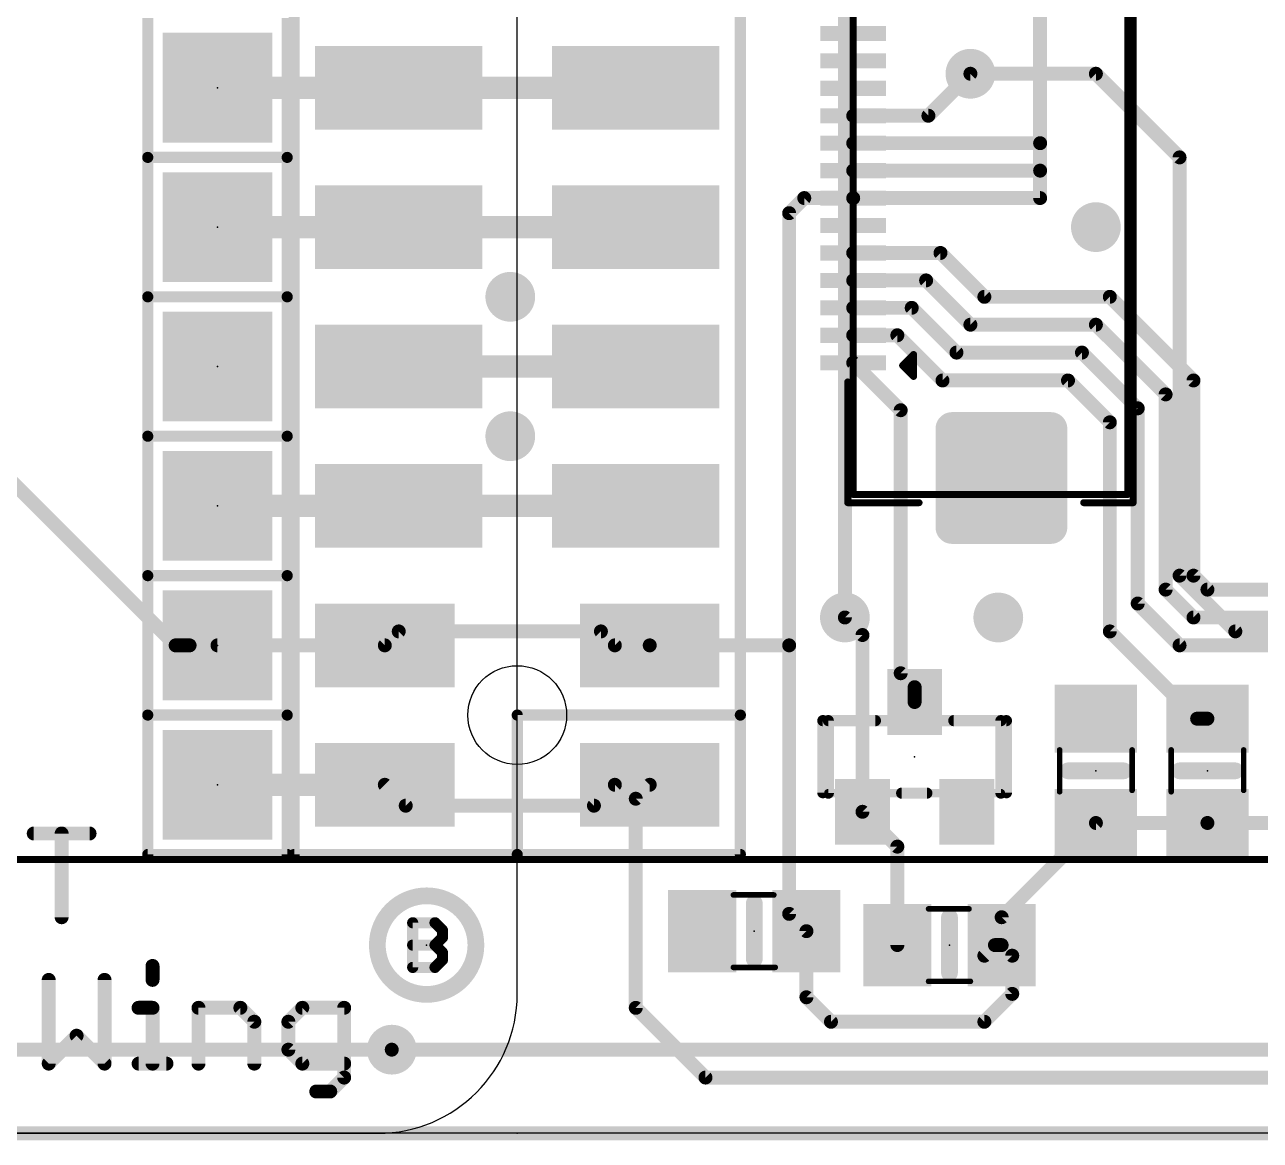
# Model space of a CAD drawing. Extents: x -7.8 to 82.2, y -8.5 to 61.7.
# Drawn here: x 18.08 to 40.59, y -0.13 to 20.2 of the extents above; entities that cross this region are included whole.
import ezdxf

# ---------------------------------------------------------------- set-up
doc = ezdxf.new("R2010")
doc.units = 0
for name, color, linetype in [('1', 12, 'CONTINUOUS'), ('16', 132, 'CONTINUOUS'), ('18', 110, 'CONTINUOUS'), ('20', 53, 'CONTINUOUS'), ('21', 40, 'CONTINUOUS'), ('22', 6, 'CONTINUOUS'), ('23', 40, 'CONTINUOUS'), ('51', 253, 'CONTINUOUS')]:
    doc.layers.add(name, color=color, linetype=linetype)

# ---------------------------------------------------------------- blocks, each defined once
blk = doc.blocks.new('RECT')
blk.add_solid([(-0.5, -0.5), (0.5, -0.5), (-0.5, 0.5), (0.5, 0.5)])
blk = doc.blocks.new('RECT384000X384000R25')
at = {"const_width": 0.3}
blk.add_lwpolyline([(1.05, -0.9), (1.05, 0.9, 0.4142), (0.9, 1.05), (-0.9, 1.05, 0.4142), (-1.05, 0.9), (-1.05, -0.9, 0.4142), (-0.9, -1.05), (0.9, -1.05, 0.4142)], format="xyb", close=True, dxfattribs=at)
blk.add_solid([(-0.9254, -0.9254), (0.9254, -0.9254), (-0.9254, 0.9254), (0.9254, 0.9254)])
blk = doc.blocks.new('ROUNDV')
at = {"const_width": 0.5}
blk.add_lwpolyline([(0, -0.25, 1), (0, 0.25, 1), (0, -0.25)], format="xyb", dxfattribs=at)

msp = doc.modelspace()

# ---------------------------------------------------------------- linework, layer by layer
at = {"layer": '1'}
for points, const_width in [([(36.576, 18.039), (36.576, 33.528)], 0.254), ([(34.541, 18.539), (35.306, 19.304)], 0.254), ([(21.59, 19.05), (24.892, 19.05)], 0.4064), ([(24.892, 18.923), (24.892, 19.05)], 0.4064), ([(29.21, 19.05), (25.781, 19.05)], 0.4064), ([(25.781, 19.05), (25.781, 18.923)], 0.4064), ([(25.781, 18.923), (24.892, 18.923)], 0.4064), ([(33.171, 18.539), (34.541, 18.539)], 0.254), ([(33.171, 18.039), (36.576, 18.039)], 0.254), ([(36.576, 18.039), (36.576, 17.539)], 0.254), ([(33.171, 17.539), (36.576, 17.539)], 0.254), ([(36.576, 17.539), (36.576, 17.039)], 0.254), ([(32.279, 17.039), (32.004, 16.764)], 0.254), ([(33.171, 17.039), (32.279, 17.039)], 0.254), ([(33.171, 17.039), (36.576, 17.039)], 0.254), ([(32.004, 16.764), (32.004, 8.89)], 0.254), ([(21.59, 16.51), (24.892, 16.51)], 0.4064), ([(24.892, 16.51), (29.21, 16.51)], 0.4064), ([(33.171, 16.039), (34.761, 16.039)], 0.254), ([(34.761, 16.039), (35.56, 15.24)], 0.254), ([(33.171, 15.539), (34.499, 15.539)], 0.254), ([(34.499, 15.539), (35.306, 14.732)], 0.254), ([(35.56, 15.24), (37.846, 15.24)], 0.254), ([(37.846, 15.24), (39.37, 13.716)], 0.254), ([(33.171, 15.039), (34.237, 15.039)], 0.254), ([(34.237, 15.039), (35.052, 14.224)], 0.254), ([(35.306, 14.732), (37.592, 14.732)], 0.254), ([(37.592, 14.732), (38.862, 13.462)], 0.254), ([(33.171, 14.539), (33.975, 14.539)], 0.254), ([(33.975, 14.539), (34.798, 13.716)], 0.254), ([(35.052, 14.224), (37.338, 14.224)], 0.254), ([(37.338, 14.224), (38.354, 13.208)], 0.254), ([(24.892, 13.97), (29.21, 13.97)], 0.4064), ([(33.171, 14.039), (34.036, 13.174)], 0.254), ([(34.798, 13.716), (37.084, 13.716)], 0.254), ([(37.084, 13.716), (37.846, 12.954)], 0.254), ([(39.37, 13.716), (39.37, 10.16)], 0.254), ([(38.862, 13.462), (38.862, 9.906)], 0.254), ([(20.828, 8.89), (16.444, 13.274)], 0.254), ([(34.036, 13.174), (34.036, 8.382)], 0.254), ([(38.354, 13.208), (38.354, 9.652)], 0.254), ([(37.846, 12.954), (37.846, 9.144)], 0.254), ([(21.59, 11.43), (24.892, 11.43)], 0.4064), ([(24.892, 11.43), (29.21, 11.43)], 0.4064), ([(39.37, 10.16), (39.624, 9.906)], 0.254), ([(38.862, 9.906), (39.37, 9.398)], 0.254), ([(39.624, 9.906), (41.402, 9.906)], 0.254), ([(38.354, 9.652), (39.116, 8.89)], 0.254), ([(33.34, 9.078), (33.02, 9.398)], 0.254), ([(39.37, 9.398), (41.148, 9.398)], 0.254), ([(24.638, 8.89), (24.892, 9.144)], 0.254), ([(24.892, 9.144), (28.575, 9.144)], 0.254), ([(28.575, 9.144), (28.829, 8.89)], 0.254), ([(37.846, 9.144), (39.436, 7.554)], 0.254), ([(20.828, 8.89), (21.082, 8.89)], 0.254), ([(21.59, 8.89), (21.082, 8.89)], 0.4064), ([(21.59, 8.89), (24.638, 8.89)], 0.254), ([(28.829, 8.89), (29.464, 8.89)], 0.254), ([(29.464, 8.89), (32.004, 8.89)], 0.254), ([(32.004, 8.89), (32.004, 3.998)], 0.254), ([(33.34, 5.858), (33.34, 9.078)], 0.254), ([(39.116, 8.89), (40.894, 8.89)], 0.254), ([(34.036, 8.382), (34.29, 8.128)], 0.254), ([(34.29, 8.128), (34.29, 7.858)], 0.254), ([(39.436, 7.554), (39.624, 7.554)], 0.254), ([(21.59, 6.35), (24.638, 6.35)], 0.4064), ([(24.638, 6.35), (25.019, 5.969)], 0.254), ([(28.448, 5.969), (28.829, 6.35)], 0.254), ([(28.829, 6.35), (29.464, 6.35)], 0.254), ([(29.21, 6.096), (29.464, 6.35)], 0.254), ([(25.019, 5.969), (28.448, 5.969)], 0.254), ([(29.21, 2.286), (29.21, 6.096)], 0.254), ([(33.34, 5.858), (33.975, 5.223)], 0.254), ([(37.592, 5.654), (35.875, 3.937)], 0.254), ([(37.592, 5.654), (39.624, 5.654)], 0.254), ([(39.624, 5.654), (41.656, 5.654)], 0.254), ([(33.975, 5.223), (33.975, 3.429)], 0.254), ([(32.004, 3.998), (32.319, 3.683)], 0.254), ([(35.875, 3.937), (35.875, 3.429)], 0.254), ([(32.319, 3.683), (32.319, 2.479)], 0.254), ([(35.56, 3.236), (35.753, 3.429)], 0.254), ([(35.753, 3.429), (35.875, 3.429)], 0.254), ([(36.068, 3.236), (35.875, 3.429)], 0.254), ([(36.068, 2.54), (36.068, 3.236)], 0.254), ([(32.319, 2.479), (32.766, 2.032)], 0.254), ([(35.56, 2.032), (36.068, 2.54)], 0.254), ([(29.21, 2.286), (30.48, 1.016)], 0.254), ([(32.766, 2.032), (35.56, 2.032)], 0.254), ([(15.24, 1.524), (24.765, 1.524)], 0.254), ([(30.48, 1.016), (55.88, 1.016)], 0.254), ([(0, 0), (64.77, 0)], 0.254)]:
    msp.add_lwpolyline(points, dxfattribs=dict(at, const_width=const_width))
for points, const_width in [([(35.3509, 19.2591, 1), (35.2611, 19.3489)], 0.127), ([(21.59, 19.1516, 1), (21.59, 18.9484)], 0.2032), ([(24.9936, 19.05, 1), (24.7904, 19.05)], 0.2032), ([(24.892, 18.9484, 1), (24.892, 19.1516)], 0.2032), ([(25.781, 19.1516, 1), (25.781, 18.9484)], 0.2032), ([(25.8826, 19.05, 1), (25.6794, 19.05)], 0.2032), ([(29.21, 18.9484, 1), (29.21, 19.1516)], 0.2032), ([(24.892, 19.0246, 1), (24.892, 18.8214)], 0.2032), ([(24.7904, 18.923, 1), (24.9936, 18.923)], 0.2032), ([(25.6794, 18.923, 1), (25.8826, 18.923)], 0.2032), ([(25.781, 18.8214, 1), (25.781, 19.0246)], 0.2032), ([(33.171, 18.6025, 1), (33.171, 18.4755)], 0.127), ([(34.4961, 18.5839, 1), (34.5859, 18.4941)], 0.127), ([(34.541, 18.4755, 1), (34.541, 18.6025)], 0.127), ([(33.171, 18.1025, 1), (33.171, 17.9755)], 0.127), ([(36.6395, 18.039, 1), (36.5125, 18.039)], 0.127), ([(36.5125, 18.039, 1), (36.6395, 18.039)], 0.127), ([(36.576, 17.9755, 1), (36.576, 18.1025)], 0.127), ([(33.171, 17.6025, 1), (33.171, 17.4755)], 0.127), ([(36.6395, 17.539, 1), (36.5125, 17.539)], 0.127), ([(36.5125, 17.539, 1), (36.6395, 17.539)], 0.127), ([(36.576, 17.4755, 1), (36.576, 17.6025)], 0.127), ([(32.279, 17.1025, 1), (32.279, 16.9755)], 0.127), ([(32.3239, 16.9941, 1), (32.2341, 17.0839)], 0.127), ([(33.171, 17.1025, 1), (33.171, 16.9755)], 0.127), ([(33.171, 16.9755, 1), (33.171, 17.1025)], 0.127), ([(36.576, 16.9755, 1), (36.576, 17.1025)], 0.127), ([(32.0675, 16.764, 1), (31.9405, 16.764)], 0.127), ([(36.5125, 17.039, 1), (36.6395, 17.039)], 0.127), ([(21.59, 16.6116, 1), (21.59, 16.4084)], 0.2032), ([(24.892, 16.6116, 1), (24.892, 16.4084)], 0.2032), ([(24.892, 16.4084, 1), (24.892, 16.6116)], 0.2032), ([(29.21, 16.4084, 1), (29.21, 16.6116)], 0.2032), ([(31.9591, 16.8089, 1), (32.0489, 16.7191)], 0.127), ([(33.171, 16.1025, 1), (33.171, 15.9755)], 0.127), ([(34.8059, 16.0839, 1), (34.7161, 15.9941)], 0.127), ([(34.761, 15.9755, 1), (34.761, 16.1025)], 0.127), ([(33.171, 15.6025, 1), (33.171, 15.4755)], 0.127), ([(34.5439, 15.5839, 1), (34.4541, 15.4941)], 0.127), ([(34.499, 15.4755, 1), (34.499, 15.6025)], 0.127), ([(35.56, 15.3035, 1), (35.56, 15.1765)], 0.127), ([(35.5151, 15.1951, 1), (35.6049, 15.2849)], 0.127), ([(37.8909, 15.2849, 1), (37.8011, 15.1951)], 0.127), ([(37.846, 15.1765, 1), (37.846, 15.3035)], 0.127), ([(33.171, 15.1025, 1), (33.171, 14.9755)], 0.127), ([(34.2819, 15.0839, 1), (34.1921, 14.9941)], 0.127), ([(34.237, 14.9755, 1), (34.237, 15.1025)], 0.127), ([(35.306, 14.7955, 1), (35.306, 14.6685)], 0.127), ([(37.6369, 14.7769, 1), (37.5471, 14.6871)], 0.127), ([(37.592, 14.6685, 1), (37.592, 14.7955)], 0.127), ([(33.171, 14.6025, 1), (33.171, 14.4755)], 0.127), ([(34.0199, 14.5839, 1), (33.9301, 14.4941)], 0.127), ([(33.975, 14.4755, 1), (33.975, 14.6025)], 0.127), ([(35.2611, 14.6871, 1), (35.3509, 14.7769)], 0.127), ([(35.052, 14.2875, 1), (35.052, 14.1605)], 0.127), ([(35.0071, 14.1791, 1), (35.0969, 14.2689)], 0.127), ([(37.3829, 14.2689, 1), (37.2931, 14.1791)], 0.127), ([(37.338, 14.1605, 1), (37.338, 14.2875)], 0.127), ([(24.892, 14.0716, 1), (24.892, 13.8684)], 0.2032), ([(29.21, 13.8684, 1), (29.21, 14.0716)], 0.2032), ([(33.2159, 14.0839, 1), (33.1261, 13.9941)], 0.127), ([(34.798, 13.7795, 1), (34.798, 13.6525)], 0.127), ([(34.7531, 13.6711, 1), (34.8429, 13.7609)], 0.127), ([(37.1289, 13.7609, 1), (37.0391, 13.6711)], 0.127), ([(37.084, 13.6525, 1), (37.084, 13.7795)], 0.127), ([(39.4335, 13.716, 1), (39.3065, 13.716)], 0.127), ([(39.3251, 13.6711, 1), (39.4149, 13.7609)], 0.127), ([(38.9255, 13.462, 1), (38.7985, 13.462)], 0.127), ([(38.8171, 13.4171, 1), (38.9069, 13.5069)], 0.127), ([(34.0995, 13.174, 1), (33.9725, 13.174)], 0.127), ([(33.9911, 13.1291, 1), (34.0809, 13.2189)], 0.127), ([(38.4175, 13.208, 1), (38.2905, 13.208)], 0.127), ([(38.3091, 13.1631, 1), (38.3989, 13.2529)], 0.127), ([(37.9095, 12.954, 1), (37.7825, 12.954)], 0.127), ([(37.8011, 12.9091, 1), (37.8909, 12.9989)], 0.127), ([(21.59, 11.5316, 1), (21.59, 11.3284)], 0.2032), ([(24.892, 11.5316, 1), (24.892, 11.3284)], 0.2032), ([(24.892, 11.3284, 1), (24.892, 11.5316)], 0.2032), ([(29.21, 11.3284, 1), (29.21, 11.5316)], 0.2032), ([(39.4149, 10.2049, 1), (39.3251, 10.1151)], 0.127), ([(39.3065, 10.16, 1), (39.4335, 10.16)], 0.127), ([(38.9069, 9.9509, 1), (38.8171, 9.8611)], 0.127), ([(38.7985, 9.906, 1), (38.9255, 9.906)], 0.127), ([(39.624, 9.9695, 1), (39.624, 9.8425)], 0.127), ([(39.5791, 9.8611, 1), (39.6689, 9.9509)], 0.127), ([(38.3989, 9.6969, 1), (38.3091, 9.6071)], 0.127), ([(38.2905, 9.652, 1), (38.4175, 9.652)], 0.127), ([(33.0649, 9.4429, 1), (32.9751, 9.3531)], 0.127), ([(39.37, 9.4615, 1), (39.37, 9.3345)], 0.127), ([(39.3251, 9.3531, 1), (39.4149, 9.4429)], 0.127), ([(24.892, 9.2075, 1), (24.892, 9.0805)], 0.127), ([(24.9369, 9.0991, 1), (24.8471, 9.1889)], 0.127), ([(28.6199, 9.1889, 1), (28.5301, 9.0991)], 0.127), ([(28.575, 9.0805, 1), (28.575, 9.2075)], 0.127), ([(37.8909, 9.1889, 1), (37.8011, 9.0991)], 0.127), ([(20.828, 8.9535, 1), (20.828, 8.8265)], 0.127), ([(21.082, 8.9916, 1), (21.082, 8.7884)], 0.2032), ([(21.082, 8.8265, 1), (21.082, 8.9535)], 0.127), ([(21.59, 8.9535, 1), (21.59, 8.8265)], 0.127), ([(21.59, 8.7884, 1), (21.59, 8.9916)], 0.2032), ([(24.638, 8.8265, 1), (24.638, 8.9535)], 0.127), ([(28.829, 8.9535, 1), (28.829, 8.8265)], 0.127), ([(29.464, 8.9535, 1), (29.464, 8.8265)], 0.127), ([(29.464, 8.8265, 1), (29.464, 8.9535)], 0.127), ([(32.0675, 8.89, 1), (31.9405, 8.89)], 0.127), ([(32.004, 8.8265, 1), (32.004, 8.9535)], 0.127), ([(33.4035, 9.078, 1), (33.2765, 9.078)], 0.127), ([(33.2951, 9.0331, 1), (33.3849, 9.1229)], 0.127), ([(37.7825, 9.144, 1), (37.9095, 9.144)], 0.127), ([(39.116, 8.9535, 1), (39.116, 8.8265)], 0.127), ([(20.7831, 8.8451, 1), (20.8729, 8.9349)], 0.127), ([(24.5931, 8.9349, 1), (24.6829, 8.8451)], 0.127), ([(28.7841, 8.8451, 1), (28.8739, 8.9349)], 0.127), ([(31.9405, 8.89, 1), (32.0675, 8.89)], 0.127), ([(39.0711, 8.8451, 1), (39.1609, 8.9349)], 0.127), ([(34.0809, 8.4269, 1), (33.9911, 8.3371)], 0.127), ([(33.9725, 8.382, 1), (34.0995, 8.382)], 0.127), ([(34.3535, 8.128, 1), (34.2265, 8.128)], 0.127), ([(34.2451, 8.0831, 1), (34.3349, 8.1729)], 0.127), ([(34.2265, 7.858, 1), (34.3535, 7.858)], 0.127), ([(39.436, 7.6175, 1), (39.436, 7.4905)], 0.127), ([(39.3911, 7.5091, 1), (39.4809, 7.5989)], 0.127), ([(39.624, 7.4905, 1), (39.624, 7.6175)], 0.127), ([(21.59, 6.4516, 1), (21.59, 6.2484)], 0.2032), ([(24.638, 6.2484, 1), (24.638, 6.4516)], 0.2032), ([(24.6829, 6.3949, 1), (24.5931, 6.3051)], 0.127), ([(28.829, 6.4135, 1), (28.829, 6.2865)], 0.127), ([(28.8739, 6.3051, 1), (28.7841, 6.3949)], 0.127), ([(29.5089, 6.3051, 1), (29.4191, 6.3949)], 0.127), ([(29.464, 6.2865, 1), (29.464, 6.4135)], 0.127), ([(25.019, 6.0325, 1), (25.019, 5.9055)], 0.127), ([(24.9741, 5.9241, 1), (25.0639, 6.0139)], 0.127), ([(28.4031, 6.0139, 1), (28.4929, 5.9241)], 0.127), ([(28.448, 5.9055, 1), (28.448, 6.0325)], 0.127), ([(29.2735, 6.096, 1), (29.1465, 6.096)], 0.127), ([(29.1651, 6.1409, 1), (29.2549, 6.0511)], 0.127), ([(33.3849, 5.9029, 1), (33.2951, 5.8131)], 0.127), ([(33.2765, 5.858, 1), (33.4035, 5.858)], 0.127), ([(37.592, 5.7175, 1), (37.592, 5.5905)], 0.127), ([(37.6369, 5.6091, 1), (37.5471, 5.6989)], 0.127), ([(39.624, 5.7175, 1), (39.624, 5.5905)], 0.127), ([(39.624, 5.5905, 1), (39.624, 5.7175)], 0.127), ([(34.0385, 5.223, 1), (33.9115, 5.223)], 0.127), ([(33.9301, 5.1781, 1), (34.0199, 5.2679)], 0.127), ([(32.0489, 4.0429, 1), (31.9591, 3.9531)], 0.127), ([(31.9405, 3.998, 1), (32.0675, 3.998)], 0.127), ([(35.9385, 3.937, 1), (35.8115, 3.937)], 0.127), ([(35.8301, 3.9819, 1), (35.9199, 3.8921)], 0.127), ([(32.3825, 3.683, 1), (32.2555, 3.683)], 0.127), ([(32.2741, 3.6381, 1), (32.3639, 3.7279)], 0.127), ([(33.9115, 3.429, 1), (34.0385, 3.429)], 0.127), ([(35.753, 3.4925, 1), (35.753, 3.3655)], 0.127), ([(35.7979, 3.3841, 1), (35.7081, 3.4739)], 0.127), ([(35.9199, 3.4739, 1), (35.8301, 3.3841)], 0.127), ([(35.8115, 3.429, 1), (35.9385, 3.429)], 0.127), ([(35.875, 3.3655, 1), (35.875, 3.4925)], 0.127), ([(35.5151, 3.2809, 1), (35.6049, 3.1911)], 0.127), ([(36.1315, 3.236, 1), (36.0045, 3.236)], 0.127), ([(36.0231, 3.1911, 1), (36.1129, 3.2809)], 0.127), ([(32.3639, 2.5239, 1), (32.2741, 2.4341)], 0.127), ([(32.2555, 2.479, 1), (32.3825, 2.479)], 0.127), ([(36.0045, 2.54, 1), (36.1315, 2.54)], 0.127), ([(36.1129, 2.4951, 1), (36.0231, 2.5849)], 0.127), ([(29.2549, 2.3309, 1), (29.1651, 2.2411)], 0.127), ([(29.1465, 2.286, 1), (29.2735, 2.286)], 0.127), ([(32.766, 2.0955, 1), (32.766, 1.9685)], 0.127), ([(32.7211, 1.9871, 1), (32.8109, 2.0769)], 0.127), ([(35.5151, 2.0769, 1), (35.6049, 1.9871)], 0.127), ([(35.56, 1.9685, 1), (35.56, 2.0955)], 0.127), ([(24.765, 1.4605, 1), (24.765, 1.5875)], 0.127), ([(30.48, 1.0795, 1), (30.48, 0.9525)], 0.127), ([(30.4351, 0.9711, 1), (30.5249, 1.0609)], 0.127)]:
    msp.add_lwpolyline(points, format="xyb", dxfattribs=dict(at, const_width=const_width))
at = {"layer": '16', "const_width": 0.254}
for points in [[(33.02, 22.098), (33.02, 9.398)], [(35.306, 19.304), (37.592, 19.304)], [(37.592, 19.304), (39.116, 17.78)], [(39.116, 17.78), (39.116, 10.16)], [(39.116, 10.16), (40.132, 9.144)], [(40.132, 9.144), (50.292, 9.144)], [(24.765, 1.524), (55.626, 1.524)], [(0, 0), (64.77, 0)]]:
    msp.add_lwpolyline(points, dxfattribs=at)
at = {"layer": '16', "const_width": 0.127}
for points in [[(35.306, 19.3675, 1), (35.306, 19.2405)], [(37.6369, 19.3489, 1), (37.5471, 19.2591)], [(37.592, 19.2405, 1), (37.592, 19.3675)], [(39.1795, 17.78, 1), (39.0525, 17.78)], [(39.0711, 17.7351, 1), (39.1609, 17.8249)], [(39.1609, 10.2049, 1), (39.0711, 10.1151)], [(39.0525, 10.16, 1), (39.1795, 10.16)], [(32.9565, 9.398, 1), (33.0835, 9.398)], [(40.132, 9.2075, 1), (40.132, 9.0805)], [(40.0871, 9.0991, 1), (40.1769, 9.1889)], [(24.765, 1.5875, 1), (24.765, 1.4605)]]:
    msp.add_lwpolyline(points, format="xyb", dxfattribs=at)
at = {"layer": '20'}
msp.add_line((62.23, 0), (2.54, 0), dxfattribs=at)
msp.add_circle((27.051, 7.62), 0.9, dxfattribs=at)
at = {"layer": '21'}
for p, q in [((27.051, 2.54), (27.051, 48.26)), ((6.731, 0), (24.511, 0))]:
    msp.add_line(p, q, dxfattribs=at)
for points, const_width in [([(22.987, 5.08), (22.987, 45.72)], 0.2032), ([(31.115, 45.72), (31.115, 7.62)], 0.2032), ([(38.271, 11.489), (38.271, 41.089)], 0.127), ([(20.32, 17.78), (20.32, 20.32)], 0.2032), ([(22.86, 20.32), (22.86, 17.78)], 0.2032), ([(20.32, 15.24), (20.32, 17.78)], 0.2032), ([(20.32, 17.78), (22.86, 17.78)], 0.2032), ([(22.86, 17.78), (20.32, 17.78)], 0.2032), ([(22.86, 17.78), (22.86, 15.24)], 0.2032), ([(20.32, 12.7), (20.32, 15.24)], 0.2032), ([(20.32, 15.24), (22.86, 15.24)], 0.2032), ([(22.86, 15.24), (20.32, 15.24)], 0.2032), ([(22.86, 15.24), (22.86, 12.7)], 0.2032), ([(33.071, 13.689), (33.071, 11.489)], 0.127), ([(20.32, 12.7), (22.86, 12.7)], 0.2032), ([(20.32, 10.16), (20.32, 12.7)], 0.2032), ([(22.86, 12.7), (20.32, 12.7)], 0.2032), ([(22.86, 12.7), (22.86, 10.16)], 0.2032), ([(33.071, 11.489), (34.371, 11.489)], 0.127), ([(37.371, 11.489), (38.271, 11.489)], 0.127), ([(20.32, 10.16), (22.86, 10.16)], 0.2032), ([(20.32, 7.62), (20.32, 10.16)], 0.2032), ([(22.86, 10.16), (20.32, 10.16)], 0.2032), ([(22.86, 10.16), (22.86, 7.62)], 0.2032), ([(20.32, 7.62), (22.86, 7.62)], 0.2032), ([(20.32, 5.08), (20.32, 7.62)], 0.2032), ([(22.86, 7.62), (20.32, 7.62)], 0.2032), ([(22.86, 7.62), (22.86, 5.08)], 0.2032), ([(27.051, 5.08), (27.051, 7.62)], 0.2032), ([(27.051, 7.62), (31.115, 7.62)], 0.2032), ([(31.115, 7.62), (31.115, 5.08)], 0.2032), ([(32.6176, 6.2056), (32.6176, 7.5184)], 0.2032), ([(32.6176, 7.5184), (33.5764, 7.5184)], 0.2032), ([(35.0036, 7.5184), (35.9624, 7.5184)], 0.2032), ([(35.9624, 7.5184), (35.9624, 6.2056)], 0.2032), ([(37.084, 6.604), (38.1, 6.604)], 0.3048), ([(39.116, 6.604), (40.132, 6.604)], 0.3048), ([(34.5124, 6.1976), (34.0536, 6.1976)], 0.2032), ([(18.2427, 5.4623), (19.2595, 5.4623)], 0.254), ([(18.7511, 3.937), (18.7511, 5.4623)], 0.254), ([(22.86, 5.08), (20.32, 5.08)], 0.2032), ([(27.051, 5.08), (22.987, 5.08)], 0.2032), ([(31.115, 5.08), (27.051, 5.08)], 0.2032), ([(31.369, 3.175), (31.369, 4.191)], 0.3048), ([(34.925, 2.921), (34.925, 3.937)], 0.3048), ([(25.146, 3.0226), (25.146, 3.8361)], 0.2032), ([(25.146, 3.8361), (25.5527, 3.8361)], 0.2032), ([(25.5527, 3.8361), (25.6883, 3.7005)], 0.2032), ([(25.6883, 3.5649), (25.5527, 3.4293)], 0.2032), ([(25.6883, 3.7005), (25.6883, 3.5649)], 0.2032), ([(25.146, 3.4293), (25.5527, 3.4293)], 0.2032), ([(25.5527, 3.4293), (25.6883, 3.2938)], 0.2032), ([(25.6883, 3.2938), (25.6883, 3.1582)], 0.2032), ([(20.4069, 3.0495), (20.4069, 2.7953)], 0.254), ([(25.6883, 3.1582), (25.5527, 3.0226)], 0.2032), ([(25.5527, 3.0226), (25.146, 3.0226)], 0.2032), ([(18.5155, 2.7953), (18.5155, 1.27)], 0.254), ([(19.5324, 1.27), (19.5324, 2.7953)], 0.254), ([(20.1527, 2.2869), (20.4069, 2.2869)], 0.254), ([(20.4069, 2.2869), (20.4069, 1.27)], 0.254), ([(21.2441, 1.27), (21.2441, 2.2869)], 0.254), ([(21.2441, 2.2869), (22.0068, 2.2869)], 0.254), ([(22.0068, 2.2869), (22.261, 2.0327)], 0.254), ([(23.1355, 2.2869), (22.8813, 2.0327)], 0.254), ([(23.8981, 2.2869), (23.1355, 2.2869)], 0.254), ([(23.8981, 1.0158), (23.8981, 2.2869)], 0.254), ([(22.261, 2.0327), (22.261, 1.27)], 0.254), ([(22.8813, 2.0327), (22.8813, 1.5242)], 0.254), ([(18.5155, 1.27), (19.0239, 1.7784)], 0.254), ([(19.0239, 1.7784), (19.5324, 1.27)], 0.254), ([(22.8813, 1.5242), (23.1355, 1.27)], 0.254), ([(20.1527, 1.27), (20.6611, 1.27)], 0.254), ([(23.1355, 1.27), (23.8981, 1.27)], 0.254), ([(23.6439, 0.7616), (23.8981, 1.0158)], 0.254), ([(23.3897, 0.7616), (23.6439, 0.7616)], 0.254)]:
    msp.add_lwpolyline(points, dxfattribs=dict(at, const_width=const_width))
for points, const_width in [([(20.3708, 17.78, 1), (20.2692, 17.78)], 0.1016), ([(20.32, 17.8308, 1), (20.32, 17.7292)], 0.1016), ([(20.32, 17.8308, 1), (20.32, 17.7292)], 0.1016), ([(20.2692, 17.78, 1), (20.3708, 17.78)], 0.1016), ([(22.9108, 17.78, 1), (22.8092, 17.78)], 0.1016), ([(22.8092, 17.78, 1), (22.9108, 17.78)], 0.1016), ([(22.86, 17.7292, 1), (22.86, 17.8308)], 0.1016), ([(22.86, 17.7292, 1), (22.86, 17.8308)], 0.1016), ([(20.3708, 15.24, 1), (20.2692, 15.24)], 0.1016), ([(20.32, 15.2908, 1), (20.32, 15.1892)], 0.1016), ([(20.32, 15.2908, 1), (20.32, 15.1892)], 0.1016), ([(22.9108, 15.24, 1), (22.8092, 15.24)], 0.1016), ([(22.86, 15.1892, 1), (22.86, 15.2908)], 0.1016), ([(22.86, 15.1892, 1), (22.86, 15.2908)], 0.1016), ([(20.2692, 15.24, 1), (20.3708, 15.24)], 0.1016), ([(22.8092, 15.24, 1), (22.9108, 15.24)], 0.1016), ([(33.1028, 13.689, 1), (33.0393, 13.689)], 0.0635), ([(20.32, 12.7508, 1), (20.32, 12.6492)], 0.1016), ([(20.3708, 12.7, 1), (20.2692, 12.7)], 0.1016), ([(20.32, 12.7508, 1), (20.32, 12.6492)], 0.1016), ([(20.2692, 12.7, 1), (20.3708, 12.7)], 0.1016), ([(22.9108, 12.7, 1), (22.8092, 12.7)], 0.1016), ([(22.8092, 12.7, 1), (22.9108, 12.7)], 0.1016), ([(22.86, 12.6492, 1), (22.86, 12.7508)], 0.1016), ([(22.86, 12.6492, 1), (22.86, 12.7508)], 0.1016), ([(33.071, 11.5208, 1), (33.071, 11.4573)], 0.0635), ([(33.0393, 11.489, 1), (33.1028, 11.489)], 0.0635), ([(34.371, 11.4573, 1), (34.371, 11.5208)], 0.0635), ([(37.371, 11.5208, 1), (37.371, 11.4573)], 0.0635), ([(38.2392, 11.489, 1), (38.3028, 11.489)], 0.0635), ([(38.271, 11.4573, 1), (38.271, 11.5208)], 0.0635), ([(20.32, 10.2108, 1), (20.32, 10.1092)], 0.1016), ([(20.3708, 10.16, 1), (20.2692, 10.16)], 0.1016), ([(20.32, 10.2108, 1), (20.32, 10.1092)], 0.1016), ([(20.2692, 10.16, 1), (20.3708, 10.16)], 0.1016), ([(22.9108, 10.16, 1), (22.8092, 10.16)], 0.1016), ([(22.8092, 10.16, 1), (22.9108, 10.16)], 0.1016), ([(22.86, 10.1092, 1), (22.86, 10.2108)], 0.1016), ([(22.86, 10.1092, 1), (22.86, 10.2108)], 0.1016), ([(20.32, 7.6708, 1), (20.32, 7.5692)], 0.1016), ([(20.3708, 7.62, 1), (20.2692, 7.62)], 0.1016), ([(20.32, 7.6708, 1), (20.32, 7.5692)], 0.1016), ([(20.2692, 7.62, 1), (20.3708, 7.62)], 0.1016), ([(22.9108, 7.62, 1), (22.8092, 7.62)], 0.1016), ([(22.8092, 7.62, 1), (22.9108, 7.62)], 0.1016), ([(22.86, 7.5692, 1), (22.86, 7.6708)], 0.1016), ([(22.86, 7.5692, 1), (22.86, 7.6708)], 0.1016), ([(27.1018, 7.62, 1), (27.0002, 7.62)], 0.1016), ([(27.051, 7.6708, 1), (27.051, 7.5692)], 0.1016), ([(31.1658, 7.62, 1), (31.0642, 7.62)], 0.1016), ([(31.0642, 7.62, 1), (31.1658, 7.62)], 0.1016), ([(31.115, 7.5692, 1), (31.115, 7.6708)], 0.1016), ([(32.6684, 7.5184, 1), (32.5668, 7.5184)], 0.1016), ([(32.6176, 7.5692, 1), (32.6176, 7.4676)], 0.1016), ([(33.5764, 7.4676, 1), (33.5764, 7.5692)], 0.1016), ([(35.0036, 7.5692, 1), (35.0036, 7.4676)], 0.1016), ([(36.0132, 7.5184, 1), (35.9116, 7.5184)], 0.1016), ([(35.9624, 7.4676, 1), (35.9624, 7.5692)], 0.1016), ([(37.084, 6.6802, 1), (37.084, 6.5278)], 0.1524), ([(38.1, 6.5278, 1), (38.1, 6.6802)], 0.1524), ([(39.116, 6.6802, 1), (39.116, 6.5278)], 0.1524), ([(40.132, 6.5278, 1), (40.132, 6.6802)], 0.1524), ([(32.5668, 6.2056, 1), (32.6684, 6.2056)], 0.1016), ([(34.0536, 6.2484, 1), (34.0536, 6.1468)], 0.1016), ([(34.5124, 6.1468, 1), (34.5124, 6.2484)], 0.1016), ([(35.9116, 6.2056, 1), (36.0132, 6.2056)], 0.1016), ([(18.2427, 5.5258, 1), (18.2427, 5.3988)], 0.127), ([(18.8146, 5.4623, 1), (18.6876, 5.4623)], 0.127), ([(19.2595, 5.3988, 1), (19.2595, 5.5258)], 0.127), ([(20.32, 5.1308, 1), (20.32, 5.0292)], 0.1016), ([(22.86, 5.0292, 1), (22.86, 5.1308)], 0.1016), ([(22.987, 5.1308, 1), (22.987, 5.0292)], 0.1016), ([(27.051, 5.1308, 1), (27.051, 5.0292)], 0.1016), ([(27.051, 5.0292, 1), (27.051, 5.1308)], 0.1016), ([(31.115, 5.0292, 1), (31.115, 5.1308)], 0.1016), ([(20.2692, 5.08, 1), (20.3708, 5.08)], 0.1016), ([(22.8092, 5.08, 1), (22.9108, 5.08)], 0.1016), ([(22.9362, 5.08, 1), (23.0378, 5.08)], 0.1016), ([(27.0002, 5.08, 1), (27.1018, 5.08)], 0.1016), ([(31.0642, 5.08, 1), (31.1658, 5.08)], 0.1016), ([(25.4, 2.531, 1), (25.4, 4.327, 1), (25.4, 2.531)], 0.3048), ([(31.4452, 4.191, 1), (31.2928, 4.191)], 0.1524), ([(35.0012, 3.937, 1), (34.8488, 3.937)], 0.1524), ([(18.6876, 3.937, 1), (18.8146, 3.937)], 0.127), ([(25.1968, 3.8361, 1), (25.0952, 3.8361)], 0.1016), ([(25.146, 3.8869, 1), (25.146, 3.7853)], 0.1016), ([(25.5887, 3.872, 1), (25.5168, 3.8002)], 0.1016), ([(25.5527, 3.7853, 1), (25.5527, 3.8869)], 0.1016), ([(25.7391, 3.7005, 1), (25.6375, 3.7005)], 0.1016), ([(25.6375, 3.5649, 1), (25.7391, 3.5649)], 0.1016), ([(25.6524, 3.6646, 1), (25.7242, 3.7364)], 0.1016), ([(25.7242, 3.529, 1), (25.6524, 3.6008)], 0.1016), ([(25.146, 3.4801, 1), (25.146, 3.3785)], 0.1016), ([(25.5887, 3.4653, 1), (25.5168, 3.3934)], 0.1016), ([(25.5168, 3.4653, 1), (25.5887, 3.3934)], 0.1016), ([(25.5527, 3.3785, 1), (25.5527, 3.4801)], 0.1016), ([(25.7391, 3.2938, 1), (25.6375, 3.2938)], 0.1016), ([(25.6524, 3.2578, 1), (25.7242, 3.3297)], 0.1016), ([(20.4704, 3.0495, 1), (20.3434, 3.0495)], 0.127), ([(25.6375, 3.1582, 1), (25.7391, 3.1582)], 0.1016), ([(25.7242, 3.1223, 1), (25.6524, 3.1941)], 0.1016), ([(31.2928, 3.175, 1), (31.4452, 3.175)], 0.1524), ([(25.146, 3.0734, 1), (25.146, 2.9718)], 0.1016), ([(25.0952, 3.0226, 1), (25.1968, 3.0226)], 0.1016), ([(25.5168, 3.0585, 1), (25.5887, 2.9867)], 0.1016), ([(25.5527, 2.9718, 1), (25.5527, 3.0734)], 0.1016), ([(34.8488, 2.921, 1), (35.0012, 2.921)], 0.1524), ([(18.579, 2.7953, 1), (18.452, 2.7953)], 0.127), ([(19.5959, 2.7953, 1), (19.4689, 2.7953)], 0.127), ([(20.3434, 2.7953, 1), (20.4704, 2.7953)], 0.127), ([(20.1527, 2.3504, 1), (20.1527, 2.2234)], 0.127), ([(20.4704, 2.2869, 1), (20.3434, 2.2869)], 0.127), ([(20.4069, 2.2234, 1), (20.4069, 2.3504)], 0.127), ([(21.3076, 2.2869, 1), (21.1806, 2.2869)], 0.127), ([(21.2441, 2.3504, 1), (21.2441, 2.2234)], 0.127), ([(22.0517, 2.3318, 1), (21.9619, 2.242)], 0.127), ([(22.0068, 2.2234, 1), (22.0068, 2.3504)], 0.127), ([(23.1355, 2.3504, 1), (23.1355, 2.2234)], 0.127), ([(23.1804, 2.242, 1), (23.0906, 2.3318)], 0.127), ([(23.9616, 2.2869, 1), (23.8346, 2.2869)], 0.127), ([(23.8981, 2.2234, 1), (23.8981, 2.3504)], 0.127), ([(22.3245, 2.0327, 1), (22.1975, 2.0327)], 0.127), ([(22.2161, 1.9877, 1), (22.3059, 2.0776)], 0.127), ([(22.9448, 2.0327, 1), (22.8178, 2.0327)], 0.127), ([(22.8364, 2.0776, 1), (22.9262, 1.9877)], 0.127), ([(19.0689, 1.8233, 1), (18.979, 1.7335)], 0.127), ([(19.0689, 1.7335, 1), (18.979, 1.8233)], 0.127), ([(22.9262, 1.5691, 1), (22.8364, 1.4793)], 0.127), ([(22.8178, 1.5242, 1), (22.9448, 1.5242)], 0.127), ([(18.4706, 1.3149, 1), (18.5604, 1.2251)], 0.127), ([(19.4875, 1.2251, 1), (19.5773, 1.3149)], 0.127), ([(20.1527, 1.3335, 1), (20.1527, 1.2065)], 0.127), ([(20.6611, 1.2065, 1), (20.6611, 1.3335)], 0.127), ([(23.1355, 1.3335, 1), (23.1355, 1.2065)], 0.127), ([(23.0906, 1.2251, 1), (23.1804, 1.3149)], 0.127), ([(23.8981, 1.2065, 1), (23.8981, 1.3335)], 0.127), ([(18.452, 1.27, 1), (18.579, 1.27)], 0.127), ([(19.4689, 1.27, 1), (19.5959, 1.27)], 0.127), ([(20.3434, 1.27, 1), (20.4704, 1.27)], 0.127), ([(21.1806, 1.27, 1), (21.3076, 1.27)], 0.127), ([(22.1975, 1.27, 1), (22.3245, 1.27)], 0.127), ([(23.943, 0.9709, 1), (23.8532, 1.0607)], 0.127), ([(23.8346, 1.0158, 1), (23.9616, 1.0158)], 0.127), ([(23.3897, 0.8251, 1), (23.3897, 0.6981)], 0.127), ([(23.599, 0.8065, 1), (23.6888, 0.7167)], 0.127), ([(23.6439, 0.6981, 1), (23.6439, 0.8251)], 0.127)]:
    msp.add_lwpolyline(points, format="xyb", dxfattribs=dict(at, const_width=const_width))
msp.add_arc((24.511, 2.54), 2.54, 270, 0, dxfattribs=at)
at = {"layer": '22', "const_width": 0.127}
msp.add_lwpolyline([(3.722, 4.989), (63.722, 4.989)], dxfattribs=at)
at = {"layer": '23'}
for p in [(21.59, 19.05), (21.59, 16.51), (21.59, 13.97), (21.59, 11.43), (21.59, 8.89), (34.29, 6.858), (37.592, 6.604), (39.624, 6.604), (21.59, 6.35), (31.369, 3.683), (25.4, 3.429), (34.925, 3.429), (27.051, 0)]:
    msp.add_point(p, dxfattribs=at)
at = {"layer": '51'}
for points, const_width in [([(33.171, 11.639), (33.171, 40.939)], 0.127), ([(38.171, 11.639), (38.171, 40.939)], 0.127), ([(34.071, 13.989), (34.271, 14.189)], 0.127), ([(34.271, 14.189), (34.271, 13.889)], 0.127), ([(34.271, 13.789), (34.071, 13.989)], 0.127), ([(34.271, 13.889), (34.171, 13.989)], 0.127), ([(34.271, 13.789), (34.271, 13.889)], 0.127), ([(38.171, 11.639), (33.171, 11.639)], 0.127), ([(32.7176, 6.1976), (32.7176, 7.5184)], 0.2032), ([(32.7176, 7.5184), (35.8624, 7.5184)], 0.2032), ([(35.8624, 7.5184), (35.8624, 6.1976)], 0.2032), ([(36.932, 6.223), (36.932, 6.985)], 0.1016), ([(38.252, 6.248), (38.252, 6.985)], 0.1016), ([(38.964, 6.223), (38.964, 6.985)], 0.1016), ([(40.284, 6.248), (40.284, 6.985)], 0.1016), ([(35.8624, 6.1976), (32.7176, 6.1976)], 0.1524), ([(31.725, 4.343), (30.988, 4.343)], 0.1016), ([(35.281, 4.089), (34.544, 4.089)], 0.1016), ([(31.75, 3.023), (30.988, 3.023)], 0.1016), ([(35.306, 2.769), (34.544, 2.769)], 0.1016)]:
    msp.add_lwpolyline(points, dxfattribs=dict(at, const_width=const_width))
for points, const_width in [([(34.3028, 14.189, 1), (34.2392, 14.189)], 0.0635), ([(34.2935, 14.1665, 1), (34.2485, 14.2115)], 0.0635), ([(34.0935, 14.0115, 1), (34.0485, 13.9665)], 0.0635), ([(34.0485, 14.0115, 1), (34.0935, 13.9665)], 0.0635), ([(34.1935, 14.0115, 1), (34.1485, 13.9665)], 0.0635), ([(34.3028, 13.889, 1), (34.2392, 13.889)], 0.0635), ([(34.2392, 13.889, 1), (34.3028, 13.889)], 0.0635), ([(34.2392, 13.789, 1), (34.3028, 13.789)], 0.0635), ([(34.2485, 13.8665, 1), (34.2935, 13.9115)], 0.0635), ([(34.2485, 13.7665, 1), (34.2935, 13.8115)], 0.0635), ([(33.171, 11.6708, 1), (33.171, 11.6073)], 0.0635), ([(33.1392, 11.639, 1), (33.2028, 11.639)], 0.0635), ([(38.1392, 11.639, 1), (38.2028, 11.639)], 0.0635), ([(38.171, 11.6073, 1), (38.171, 11.6708)], 0.0635), ([(32.7684, 7.5184, 1), (32.6668, 7.5184)], 0.1016), ([(32.7176, 7.5692, 1), (32.7176, 7.4676)], 0.1016), ([(35.9132, 7.5184, 1), (35.8116, 7.5184)], 0.1016), ([(35.8624, 7.4676, 1), (35.8624, 7.5692)], 0.1016), ([(36.9574, 6.985, 1), (36.9066, 6.985)], 0.0508), ([(38.2774, 6.985, 1), (38.2266, 6.985)], 0.0508), ([(38.9894, 6.985, 1), (38.9386, 6.985)], 0.0508), ([(40.3094, 6.985, 1), (40.2586, 6.985)], 0.0508), ([(32.6668, 6.1976, 1), (32.7684, 6.1976)], 0.1016), ([(32.7176, 6.2357, 1), (32.7176, 6.1595)], 0.0762), ([(35.8116, 6.1976, 1), (35.9132, 6.1976)], 0.1016), ([(35.8624, 6.1595, 1), (35.8624, 6.2357)], 0.0762), ([(36.9066, 6.223, 1), (36.9574, 6.223)], 0.0508), ([(38.2266, 6.248, 1), (38.2774, 6.248)], 0.0508), ([(38.9386, 6.223, 1), (38.9894, 6.223)], 0.0508), ([(40.2586, 6.248, 1), (40.3094, 6.248)], 0.0508), ([(30.988, 4.3684, 1), (30.988, 4.3176)], 0.0508), ([(31.725, 4.3176, 1), (31.725, 4.3684)], 0.0508), ([(34.544, 4.1144, 1), (34.544, 4.0636)], 0.0508), ([(35.281, 4.0636, 1), (35.281, 4.1144)], 0.0508), ([(30.988, 3.0484, 1), (30.988, 2.9976)], 0.0508), ([(31.75, 2.9976, 1), (31.75, 3.0484)], 0.0508), ([(34.544, 2.7944, 1), (34.544, 2.7436)], 0.0508), ([(35.306, 2.7436, 1), (35.306, 2.7944)], 0.0508)]:
    msp.add_lwpolyline(points, format="xyb", dxfattribs=dict(at, const_width=const_width))

# ---------------------------------------------------------------- block references
at = {"layer": '1'}
for p, xscale, yscale, rotation in [((21.59, 19.05), 2, 2, 180), ((33.171, 20.039), 0.275, 1.2, 90), ((29.21, 19.05), 3.048, 1.524, 180), ((33.171, 19.539), 0.275, 1.2, 90), ((33.171, 19.039), 0.275, 1.2, 90), ((33.171, 18.539), 0.275, 1.2, 90), ((33.171, 18.039), 0.275, 1.2, 90), ((33.171, 17.539), 0.275, 1.2, 90), ((21.59, 16.51), 2, 2, 180), ((29.21, 16.51), 3.048, 1.524, 180), ((33.171, 17.039), 0.275, 1.2, 90), ((33.171, 16.539), 0.275, 1.2, 90), ((33.171, 16.039), 0.275, 1.2, 90), ((33.171, 15.539), 0.275, 1.2, 90), ((33.171, 15.039), 0.275, 1.2, 90), ((21.59, 13.97), 2, 2, 180), ((29.21, 13.97), 3.048, 1.524, 180), ((33.171, 14.539), 0.275, 1.2, 90), ((33.171, 14.039), 0.275, 1.2, 90), ((29.21, 11.43), 3.048, 1.524, 180), ((29.464, 8.89), 2.54, 1.524, 180), ((37.592, 7.554), 1.24, 1.5, 90), ((39.624, 7.554), 1.24, 1.5, 90), ((24.638, 6.35), 2.54, 1.524, 180), ((29.464, 6.35), 2.54, 1.524, 180), ((37.592, 5.654), 1.24, 1.5, 90), ((39.624, 5.654), 1.24, 1.5, 90), ((30.419, 3.683), 1.24, 1.5, 180), ((32.319, 3.683), 1.24, 1.5, 180), ((33.975, 3.429), 1.24, 1.5, 180), ((35.875, 3.429), 1.24, 1.5, 180)]:
    msp.add_blockref('RECT', p, dxfattribs=dict(at, xscale=xscale, yscale=yscale, rotation=rotation))
for p, xscale, yscale in [((24.892, 19.05), 3.048, 1.524), ((24.892, 16.51), 3.048, 1.524), ((24.892, 13.97), 3.048, 1.524), ((21.59, 11.43), 2, 2), ((24.892, 11.43), 3.048, 1.524), ((21.59, 8.89), 2, 2), ((24.638, 8.89), 2.54, 1.524), ((21.59, 6.35), 2, 2)]:
    msp.add_blockref('RECT', p, dxfattribs=dict(at, xscale=xscale, yscale=yscale))
at = {"layer": '1', "rotation": 90}
msp.add_blockref('RECT384000X384000R25', (35.871, 11.939), dxfattribs=at)
at = {"layer": '1', "yscale": 1.2}
for p in [(34.29, 7.858), (33.34, 5.858), (35.24, 5.858)]:
    msp.add_blockref('RECT', p, dxfattribs=at)
at = {"layer": '18', "xscale": 0.9064, "yscale": 0.9064}
for p in [(35.306, 19.304), (35.306, 19.304), (37.592, 16.51), (37.592, 16.51), (26.924, 15.24), (26.924, 15.24), (26.924, 12.7), (26.924, 12.7), (33.02, 9.398), (33.02, 9.398), (35.814, 9.398), (35.814, 9.398), (24.765, 1.524), (24.765, 1.524)]:
    msp.add_blockref('ROUNDV', p, dxfattribs=at)
at = {"layer": '51', "xscale": 0.4572, "yscale": 0.5842}
for p in [(34.29, 7.8613), (33.3502, 5.8547), (35.2298, 5.8547)]:
    msp.add_blockref('RECT', p, dxfattribs=at)
at = {"layer": '51', "xscale": 0.7501, "yscale": 1.4501}
for p, rotation in [((37.5909, 7.3347), 90), ((39.6228, 7.3347), 90), ((37.5909, 5.8868), 90), ((39.6228, 5.8868), 90), ((30.6384, 3.6819), 180), ((32.0862, 3.6819), 180), ((34.1944, 3.4279), 180), ((35.6422, 3.4279), 180)]:
    msp.add_blockref('RECT', p, dxfattribs=dict(at, rotation=rotation))

doc.saveas('drawing.dxf')
